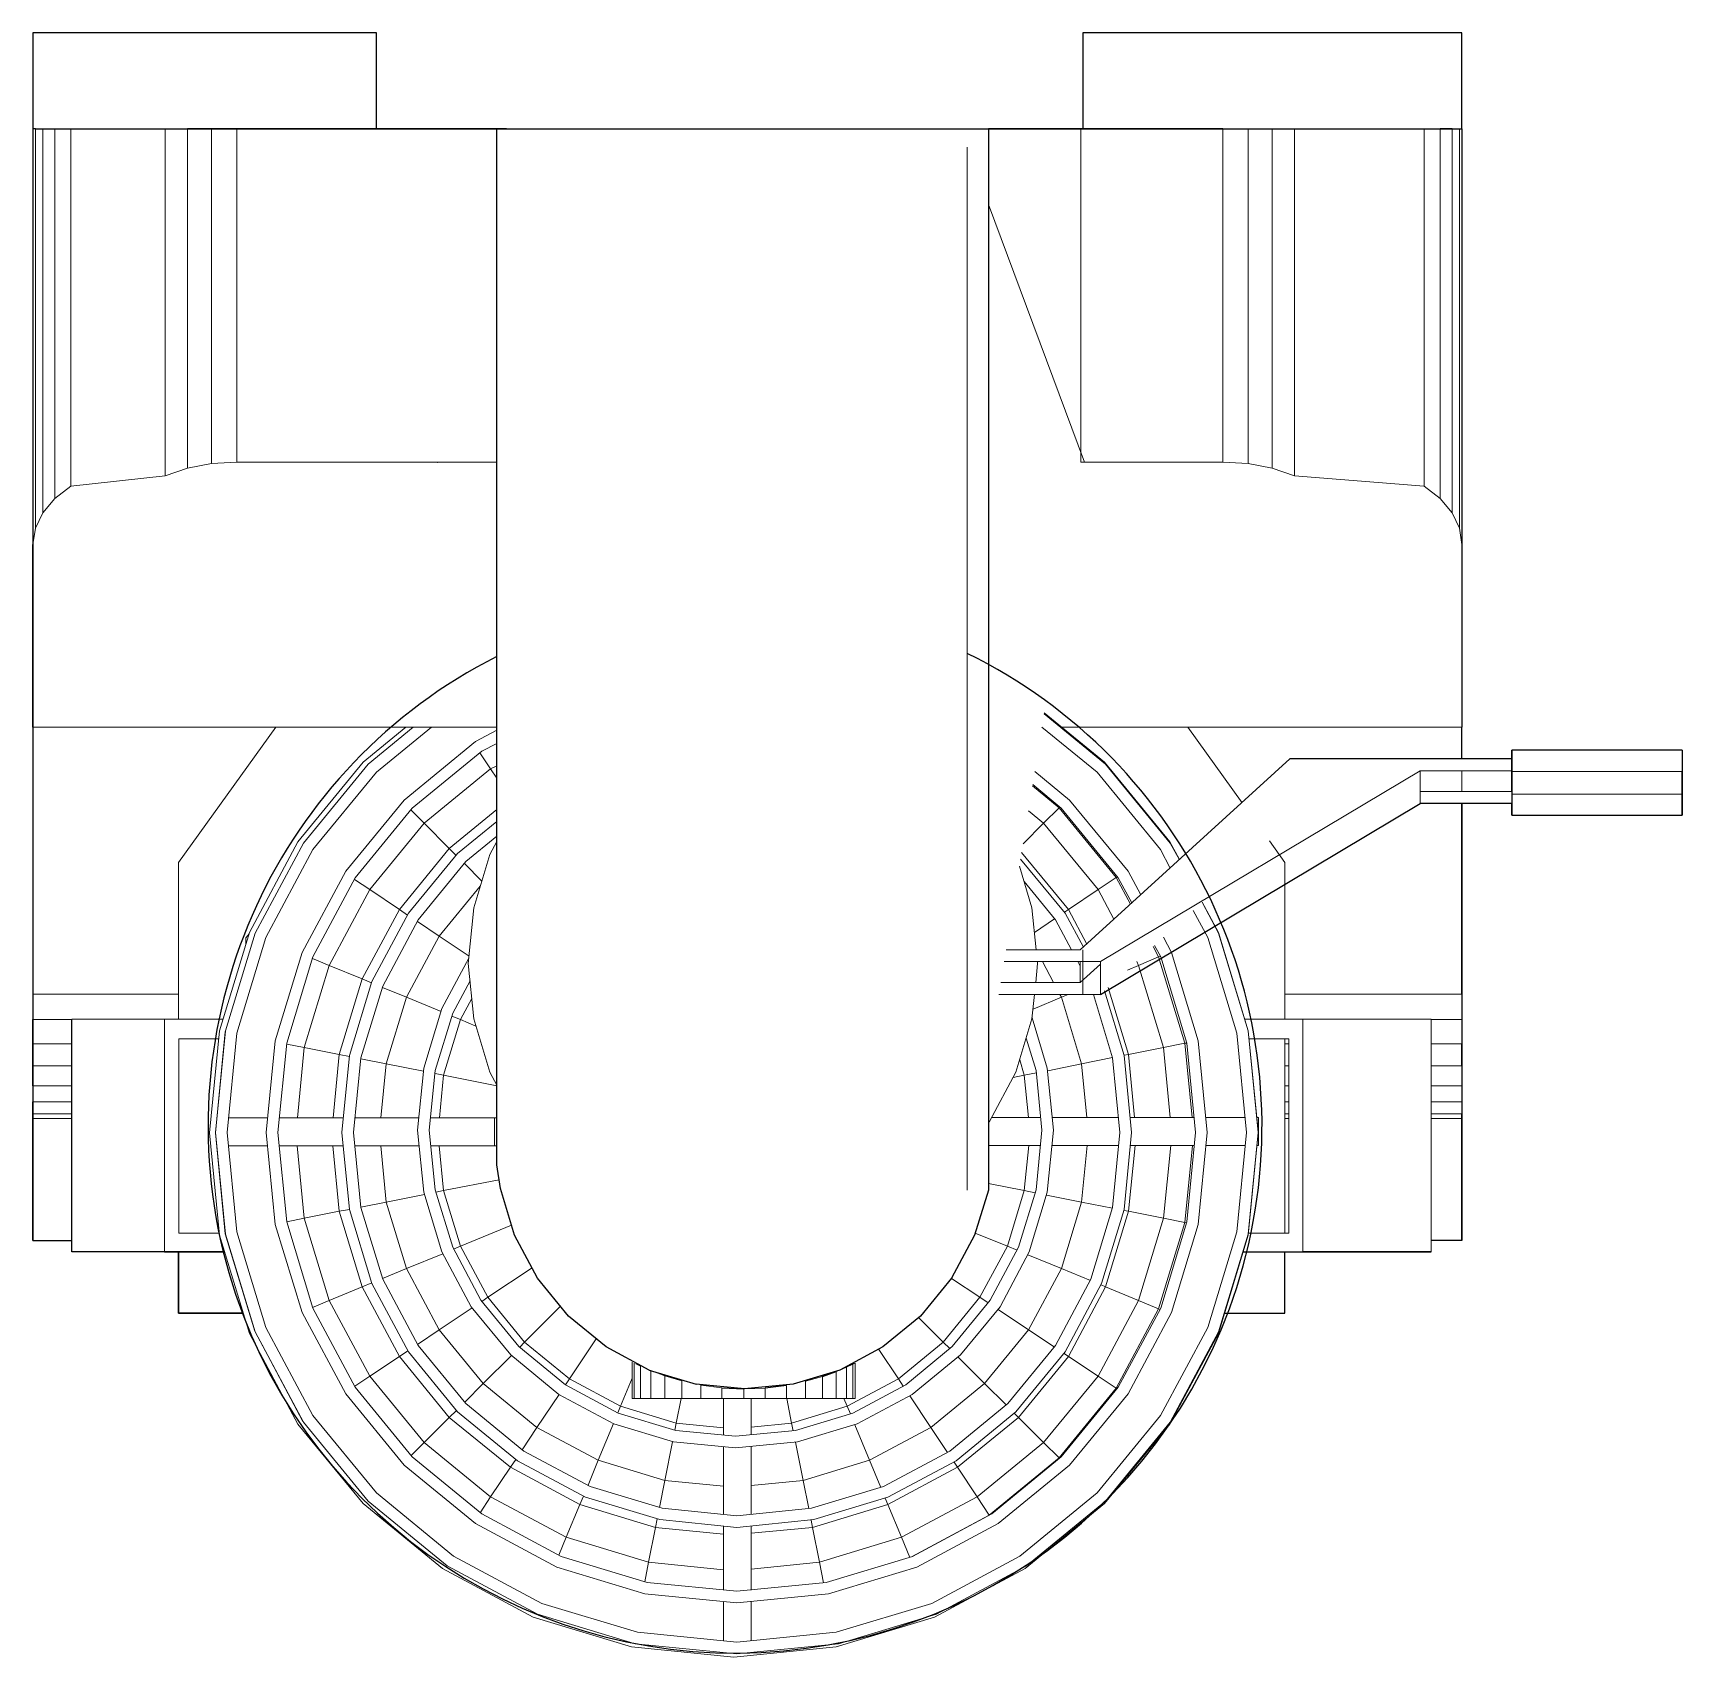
# Model space of a CAD drawing. Header units: millimetres. Extents: x 46649 to 61237, y -33954 to -18530.
# Drawn here: x 58559.9 to 58981.2, y -24426.2 to -24011.2 of the extents above; entities that cross this region are included whole.
import ezdxf

# ---------------------------------------------------------------- set-up
doc = ezdxf.new("R2010")
doc.units = ezdxf.units.MM
doc.layers.add('ed-1', color=6, linetype='Continuous', lineweight=5)
doc.layers.add('eo-3', color=2, linetype='Continuous', lineweight=25)

# ---------------------------------------------------------------- blocks, each defined once
blk = doc.blocks.new('HSM10-B1S')
at = {"layer": 'ed-1'}
for p, q in [((0, -24.46), (0, -130.69)), ((0.62, -126.57), (0.62, -24.46)), ((2.49, -24.46), (2.49, -122.63)), ((5.56, -24.46), (5.56, -118.99)), ((9.64, -24.46), (9.64, -115.82)), ((33.73, -113.19), (33.73, -24.46)), ((39.43, -24.46), (39.43, -111.22)), ((45.62, -110.02), (45.62, -24.46)), ((52.05, -24.46), (52.05, -109.64)), ((267.68, -109.64), (267.68, -24.46)), ((303.89, -109.64), (303.89, -24.46)), ((310.36, -24.46), (310.36, -110.02)), ((316.55, -24.46), (316.55, -111.22)), ((322.26, -24.46), (322.26, -113.19)), ((355.31, -24.46), (355.31, -115.82)), ((359.44, -24.46), (359.44, -118.99)), ((362.51, -122.63), (362.51, -24.46)), ((364.38, -24.46), (364.38, -126.57)), ((365, -24.46), (365, -130.69)), ((238.61, -29.21), (238.61, -295.68)), ((268.59, -109.64), (244.03, -43.84)), ((9.64, -115.82), (33.73, -113.19)), ((33.73, -113.19), (39.43, -111.22)), ((39.43, -111.22), (45.62, -110.02)), ((45.62, -110.02), (52.05, -109.64)), ((52.05, -109.64), (118.47, -109.64)), ((52.05, -109.64), (118.47, -109.78)), ((103.17, -109.73), (103.27, -109.64)), ((103.32, -109.64), (103.27, -109.73)), ((267.68, -109.64), (303.89, -109.64)), ((303.89, -109.64), (310.36, -110.02)), ((310.36, -110.02), (316.55, -111.22)), ((316.55, -111.22), (322.26, -113.19)), ((322.26, -113.19), (355.31, -115.82)), ((5.56, -118.99), (9.64, -115.82)), ((355.31, -115.82), (359.44, -118.99)), ((2.49, -122.63), (5.56, -118.99)), ((359.44, -118.99), (362.51, -122.63)), ((0.62, -126.57), (2.49, -122.63)), ((362.51, -122.63), (364.38, -126.57)), ((0, -130.69), (0.62, -126.57)), ((364.38, -126.57), (365, -130.69)), ((273.72, -186.37), (258.28, -173.71)), ((273.72, -186.37), (258.28, -173.71)), ((258.28, -173.95), (273.96, -186.81)), ((273.96, -186.81), (258.28, -173.95)), ((0, -177.41), (118.47, -177.41)), ((118.47, -177.41), (0, -177.41)), ((62.02, -177.41), (37.13, -211.94)), ((62.02, -177.41), (37.13, -211.94)), ((84.33, -186.37), (95.26, -177.41)), ((95.26, -177.41), (84.33, -186.37)), ((85.62, -186.81), (97.13, -177.41)), ((97.13, -177.41), (85.62, -186.81)), ((87.73, -188.92), (101.78, -177.41)), ((101.78, -177.41), (87.73, -188.92)), ((113.01, -181.05), (94.78, -196.01)), ((94.78, -196.01), (113.01, -181.05)), ((118.47, -178.12), (113.01, -181.05)), ((113.01, -181.05), (118.47, -178.12)), ((257.7, -177.36), (271.85, -188.92)), ((271.85, -188.92), (257.7, -177.36)), ((266.24, -177.41), (262.83, -177.41)), ((267.68, -177.41), (266.24, -177.41)), ((267.68, -177.41), (266.24, -177.41)), ((266.24, -177.41), (267.68, -177.41)), ((365, -177.41), (267.68, -177.41)), ((365, -177.41), (267.68, -177.41)), ((308.83, -196.69), (294.97, -177.41)), ((308.83, -196.69), (294.97, -177.41)), ((114.64, -183.54), (96.89, -198.08)), ((114.64, -183.54), (96.89, -198.08)), ((116.89, -188.05), (114.16, -183.98)), ((118.47, -181.53), (114.64, -183.54)), ((118.47, -181.53), (114.64, -183.54)), ((67.68, -206.66), (84.33, -186.37)), ((84.33, -186.37), (67.68, -206.66)), ((69.07, -207), (85.62, -186.81)), ((85.62, -186.81), (69.07, -207)), ((87.73, -188.92), (71.52, -208.68)), ((87.73, -188.92), (71.52, -208.68)), ((99.91, -201.96), (116.89, -188.05)), ((118.47, -187.24), (116.89, -188.05)), ((116.89, -188.05), (118.47, -190.45)), ((264.75, -196.01), (255.88, -188.72)), ((255.88, -188.72), (264.75, -196.01)), ((321.06, -185.51), (267.49, -234.29)), ((271.85, -188.92), (288.01, -208.68)), ((288.01, -208.68), (271.85, -188.92)), ((272.67, -237.31), (354.3, -188.53)), ((290.41, -206.66), (273.72, -186.37)), ((290.41, -206.66), (273.72, -186.37)), ((273.96, -186.81), (290.51, -207)), ((290.51, -207), (273.96, -186.81)), ((354.3, -188.53), (377.71, -188.53)), ((354.3, -196.93), (354.3, -188.53)), ((365, -193.86), (365, -188.53)), ((365, -193.86), (365, -188.53)), ((421.21, -188.68), (377.71, -188.68)), ((255.3, -192.42), (262.11, -197.98)), ((262.64, -198.08), (255.35, -192.08)), ((255.35, -192.08), (262.64, -198.08)), ((94.78, -196.01), (79.87, -214.19)), ((79.87, -214.19), (94.78, -196.01)), ((262.11, -197.98), (262.31, -197.84)), ((279.72, -214.19), (264.75, -196.01)), ((264.75, -196.01), (279.72, -214.19)), ((354.3, -193.86), (377.71, -193.86)), ((421.21, -194.48), (377.71, -194.48)), ((96.89, -198.08), (82.31, -215.87)), ((96.89, -198.08), (82.31, -215.87)), ((86, -218.89), (99.91, -201.96)), ((99.91, -201.96), (96.56, -198.56)), ((99.91, -201.96), (106.34, -208.39)), ((118.47, -198.46), (106.34, -208.39)), ((108.45, -209.68), (118.47, -201.48)), ((118.47, -201.48), (108.45, -209.68)), ((258.13, -201.96), (252.91, -207.24)), ((254.25, -198.8), (258.13, -201.96)), ((258.13, -201.96), (262.11, -197.98)), ((272.04, -218.89), (258.13, -201.96)), ((262.11, -197.98), (276.69, -215.82)), ((277.22, -215.87), (262.64, -198.08)), ((262.64, -198.08), (277.22, -215.87)), ((110.56, -211.74), (118.47, -205.27)), ((118.47, -205.27), (110.56, -211.74)), ((55.31, -229.83), (67.68, -206.66)), ((67.68, -206.66), (55.31, -229.83)), ((56.75, -230.02), (69.07, -207)), ((69.07, -207), (56.75, -230.02)), ((71.52, -208.68), (59.48, -231.17)), ((71.52, -208.68), (59.48, -231.17)), ((93.58, -223.97), (106.34, -208.39)), ((95.93, -224.93), (108.45, -209.68)), ((108.45, -209.68), (95.93, -224.93)), ((106.34, -208.39), (108.11, -210.16)), ((112.57, -223.54), (116.7, -209.92)), ((116.7, -209.92), (112.57, -223.54)), ((116.7, -209.92), (118.47, -206.61)), ((118.47, -206.61), (116.7, -209.92)), ((252.52, -209.39), (264.46, -223.97)), ((288.01, -208.68), (290.51, -213.38)), ((290.51, -213.38), (288.01, -208.68)), ((292.86, -211.22), (290.41, -206.66)), ((292.86, -211.22), (290.41, -206.66)), ((290.51, -207), (292.81, -211.27)), ((292.81, -211.27), (290.51, -207)), ((315.83, -206.47), (319.76, -211.94)), ((319.76, -211.94), (315.83, -206.47)), ((37.13, -211.94), (37.13, -252.03)), ((37.13, -211.94), (37.13, -252.03)), ((79.87, -214.19), (68.74, -235.01)), ((68.74, -235.01), (79.87, -214.19)), ((110.56, -211.74), (98.38, -226.61)), ((110.56, -211.74), (98.38, -226.61)), ((114.68, -216.73), (110.18, -212.22)), ((251.95, -212.94), (255.16, -223.54)), ((255.16, -223.54), (251.95, -212.94)), ((252.28, -211.12), (263.65, -224.93)), ((263.65, -224.93), (252.28, -211.12)), ((282.98, -220.23), (279.72, -214.19)), ((279.72, -214.19), (282.98, -220.23)), ((319.76, -252.03), (319.76, -211.94)), ((319.76, -211.94), (319.76, -252.03)), ((82.31, -215.87), (71.47, -236.11)), ((82.31, -215.87), (71.47, -236.11)), ((75.69, -238.27), (86, -218.89)), ((86, -218.89), (82.12, -216.35)), ((86, -218.89), (93.58, -223.97)), ((114.25, -218.03), (103.75, -230.79)), ((253.15, -216.83), (261.15, -226.61)), ((261.15, -226.61), (253.15, -216.83)), ((272.04, -218.89), (264.46, -223.97)), ((276.69, -215.82), (272.04, -218.89)), ((276.12, -226.47), (272.04, -218.89)), ((276.69, -215.82), (277.03, -215.63)), ((276.69, -215.82), (280.34, -222.63)), ((280.67, -222.3), (277.22, -215.87)), ((277.22, -215.87), (280.67, -222.3)), ((298.61, -222.15), (302.78, -230.02)), ((302.78, -230.02), (298.61, -222.15)), ((302.78, -229.83), (298.66, -222.1)), ((302.78, -229.83), (298.66, -222.1)), ((84.09, -241.72), (93.58, -223.97)), ((86.58, -242.39), (95.93, -224.93)), ((95.93, -224.93), (86.58, -242.39)), ((98.38, -226.61), (89.36, -243.54)), ((98.38, -226.61), (89.36, -243.54)), ((93.58, -223.97), (95.69, -225.41)), ((103.75, -230.79), (98.19, -227.04)), ((111.18, -237.74), (112.57, -223.54)), ((112.57, -223.54), (111.18, -237.74)), ((255.16, -223.54), (256.21, -234.29)), ((256.21, -234.29), (255.16, -223.54)), ((260.96, -226.37), (255.78, -229.83)), ((261.15, -226.61), (265.28, -234.29)), ((265.28, -234.29), (261.15, -226.61)), ((264.46, -223.97), (263.46, -224.69)), ((263.65, -224.93), (268.3, -233.61)), ((268.3, -233.61), (263.65, -224.93)), ((264.46, -223.97), (269.21, -232.8)), ((296.31, -224.21), (300.05, -231.17)), ((300.05, -231.17), (296.31, -224.21)), ((55.31, -229.83), (47.68, -254.96)), ((55.31, -229.83), (47.68, -254.96)), ((49.17, -255), (56.75, -230.02)), ((56.75, -230.02), (49.17, -255)), ((59.48, -231.17), (52.1, -255.58)), ((59.48, -231.17), (52.1, -255.58)), ((54.35, -231.26), (55.21, -230.16)), ((54.35, -231.26), (55.21, -230.16)), ((54.35, -232.99), (54.35, -231.26)), ((54.35, -232.99), (54.35, -231.26)), ((95.4, -246.42), (103.75, -230.79)), ((103.75, -230.79), (111.38, -235.87)), ((290.84, -235.01), (288.78, -231.07)), ((288.78, -231.07), (290.84, -235.01)), ((300.05, -231.17), (307.48, -255.58)), ((307.48, -255.58), (300.05, -231.17)), ((310.41, -254.96), (302.78, -229.83)), ((310.41, -254.96), (302.78, -229.83)), ((302.78, -230.02), (310.36, -255)), ((310.36, -255), (302.78, -230.02)), ((68.74, -235.01), (61.88, -257.55)), ((61.88, -257.55), (68.74, -235.01)), ((267.49, -234.29), (248.54, -234.29)), ((268.2, -234.29), (268.2, -237.31)), ((286.14, -233.47), (287.53, -236.11)), ((288.06, -236.11), (286.48, -233.14)), ((286.48, -233.14), (288.06, -236.11)), ((297.65, -257.55), (290.84, -235.01)), ((290.84, -235.01), (297.65, -257.55)), ((71.47, -236.11), (64.81, -258.12)), ((71.47, -236.11), (64.81, -258.12)), ((69.31, -259.23), (75.69, -238.27)), ((75.69, -238.27), (71.38, -236.49)), ((75.69, -238.27), (84.09, -241.72)), ((104.42, -249.3), (111.33, -236.44)), ((111.33, -236.44), (104.42, -249.3)), ((112.57, -251.94), (111.18, -237.74)), ((111.18, -237.74), (112.57, -251.94)), ((248.06, -237.31), (272.67, -237.31)), ((256.55, -237.74), (256.12, -242.63)), ((256.12, -242.63), (256.55, -237.74)), ((256.55, -237.31), (256.55, -237.74)), ((256.55, -237.74), (256.55, -237.31)), ((260.68, -242.63), (257.85, -237.31)), ((266.91, -237.31), (267.49, -238.46)), ((266.91, -237.31), (267.49, -238.46)), ((267.49, -237.31), (267.49, -242.63)), ((272.67, -237.93), (267.49, -242.63)), ((268.2, -237.31), (268.2, -242.63)), ((268.2, -237.31), (268.2, -245.7)), ((272.67, -245.7), (272.67, -237.31)), ((282.4, -238.27), (279.57, -239.47)), ((282.4, -238.27), (281.92, -237.31)), ((287.53, -236.11), (282.4, -238.27)), ((282.4, -238.27), (288.73, -259.23)), ((288.01, -235.96), (287.53, -236.11)), ((287.53, -236.11), (294.25, -258.17)), ((294.73, -258.12), (288.06, -236.11)), ((288.06, -236.11), (294.73, -258.12)), ((78.23, -261), (84.09, -241.72)), ((80.87, -261.29), (86.58, -242.39)), ((86.58, -242.39), (80.87, -261.29)), ((89.36, -243.54), (83.75, -261.86)), ((89.36, -243.54), (83.75, -261.86)), ((84.09, -241.72), (86.48, -242.73)), ((95.4, -246.42), (89.27, -243.88)), ((111.66, -242.2), (107.2, -250.45)), ((111.66, -242.2), (107.2, -250.45)), ((267.49, -242.63), (247.2, -242.63)), ((268.2, -245.7), (268.2, -242.63)), ((274.63, -243.93), (279.81, -261)), ((37.13, -245.65), (0, -245.65)), ((90.22, -263.4), (95.4, -246.42)), ((95.4, -246.42), (104.23, -250.07)), ((112.09, -246.76), (109.17, -252.13)), ((246.67, -245.7), (272.67, -245.7)), ((255.78, -245.7), (255.16, -251.94)), ((255.16, -251.94), (255.78, -245.7)), ((262.69, -246.42), (255.45, -249.44)), ((262.31, -245.7), (262.69, -246.42)), ((264.42, -245.7), (262.69, -246.42)), ((262.69, -246.42), (267.82, -263.4)), ((270.89, -245.7), (275.78, -261.86)), ((275.78, -261.86), (270.89, -245.7)), ((273.72, -244.79), (278.71, -261.29)), ((278.71, -261.29), (273.72, -244.79)), ((319.76, -245.65), (365, -245.65)), ((0, -252.08), (9.93, -252.08)), ((9.93, -252.03), (33.63, -252.03)), ((33.63, -252.03), (9.93, -252.03)), ((48.6, -252.03), (33.63, -252.03)), ((48.6, -252.03), (33.63, -252.03)), ((33.63, -252.03), (33.63, -311.5)), ((99.82, -264.55), (104.42, -249.3)), ((104.42, -249.3), (99.82, -264.55)), ((107.2, -250.45), (102.74, -265.12)), ((107.2, -250.45), (102.74, -265.12)), ((104.85, -266.32), (109.17, -252.13)), ((109.17, -252.13), (107.01, -251.22)), ((109.17, -252.13), (113.15, -253.81)), ((116.7, -265.56), (112.57, -251.94)), ((112.57, -251.94), (116.7, -265.56)), ((255.16, -251.94), (251.04, -265.56)), ((251.04, -265.56), (255.16, -251.94)), ((255.21, -251.65), (259.09, -264.55)), ((259.09, -264.55), (255.21, -251.65)), ((309.55, -252.03), (324.37, -252.03)), ((324.37, -252.03), (309.55, -252.03)), ((324.37, -252.03), (357.13, -252.03)), ((324.37, -252.03), (357.13, -252.03)), ((324.37, -311.5), (324.37, -252.03)), ((357.13, -252.03), (357.13, -311.5)), ((357.13, -252.08), (365, -252.08)), ((47.68, -254.96), (45.09, -281.05)), ((47.68, -254.96), (45.09, -281.05)), ((46.58, -281.05), (49.12, -255.24)), ((49.12, -255.24), (46.58, -281.05)), ((46.63, -281), (49.17, -255)), ((49.17, -255), (46.63, -281)), ((49.12, -255.24), (49.17, -255.15)), ((49.17, -255.15), (49.12, -255.24)), ((49.6, -281), (52.1, -255.58)), ((52.1, -255.58), (49.6, -281)), ((253.72, -256.83), (256.21, -265.12)), ((256.21, -265.12), (253.72, -256.83)), ((307.48, -255.58), (309.98, -281)), ((309.98, -281), (307.48, -255.58)), ((310.36, -255), (312.95, -281)), ((312.95, -281), (310.36, -255)), ((312.76, -278.89), (310.41, -254.96)), ((312.76, -278.89), (310.41, -254.96)), ((0, -258.27), (9.93, -258.27)), ((37.23, -257.02), (47.49, -257.02)), ((37.23, -257.02), (47.49, -257.02)), ((37.23, -306.71), (37.23, -257.02)), ((37.23, -306.71), (37.23, -257.02)), ((61.88, -257.55), (59.58, -281)), ((59.58, -281), (61.88, -257.55)), ((62.55, -281), (64.81, -258.12)), ((64.81, -258.12), (62.55, -281)), ((69.31, -259.23), (64.81, -258.36)), ((67.54, -277.26), (69.31, -259.23)), ((69.31, -259.23), (78.23, -261)), ((78.23, -261), (76.65, -277.26)), ((80.87, -261.53), (78.23, -261)), ((279.81, -261), (278.71, -261.24)), ((279.81, -261), (288.73, -259.23)), ((279.81, -261), (281.39, -277.11)), ((294.25, -258.17), (288.73, -259.23)), ((288.73, -259.23), (290.51, -277.11)), ((294.25, -258.17), (294.73, -258.12)), ((296.12, -277.11), (294.25, -258.17)), ((296.98, -281), (294.73, -258.12)), ((294.73, -258.12), (296.98, -281)), ((299.95, -281), (297.65, -257.55)), ((297.65, -257.55), (299.95, -281)), ((310.65, -257.02), (320.77, -257.02)), ((320.77, -257.02), (310.65, -257.02)), ((319.76, -306.71), (319.76, -257.02)), ((319.76, -306.71), (319.76, -257.02)), ((320.77, -258.27), (319.76, -258.27)), ((320.77, -257.02), (320.77, -306.71)), ((320.77, -306.71), (320.77, -257.02)), ((365, -258.27), (357.13, -258.27)), ((0, -263.97), (9.93, -263.97)), ((78.91, -281), (80.87, -261.29)), ((80.87, -261.29), (78.91, -281)), ((81.88, -281), (83.75, -261.86)), ((83.75, -261.86), (81.88, -281)), ((90.22, -263.4), (83.75, -262.1)), ((88.88, -277.26), (90.22, -263.4)), ((90.22, -263.4), (99.77, -265.32)), ((98.23, -280.38), (99.82, -264.55)), ((99.82, -264.55), (98.23, -280.38)), ((102.74, -265.12), (101.21, -280.38)), ((101.21, -280.38), (102.74, -265.12)), ((252.04, -262.39), (253.19, -266.32)), ((256.21, -265.12), (257.7, -280.38)), ((257.7, -280.38), (256.21, -265.12)), ((259.09, -264.55), (260.68, -280.38)), ((260.68, -280.38), (259.09, -264.55)), ((267.82, -263.4), (259.19, -265.17)), ((275.78, -261.82), (267.82, -263.4)), ((269.16, -277.11), (267.82, -263.4)), ((275.78, -261.86), (277.65, -281)), ((277.65, -281), (275.78, -261.86)), ((278.71, -261.29), (280.63, -281)), ((280.63, -281), (278.71, -261.29)), ((320.77, -263.97), (319.76, -263.97)), ((357.13, -263.97), (365, -263.97)), ((9.93, -269.01), (0, -269.01)), ((104.85, -266.32), (102.69, -265.89)), ((103.8, -277.26), (104.85, -266.32)), ((104.85, -266.32), (118.47, -269.06)), ((118.47, -268.91), (116.7, -265.56)), ((116.7, -265.56), (118.47, -268.91)), ((251.04, -265.56), (244.32, -278.12)), ((244.32, -278.12), (251.04, -265.56)), ((253.19, -266.32), (250.36, -266.9)), ((256.31, -265.75), (253.19, -266.32)), ((253.19, -266.32), (254.25, -277.11)), ((320.77, -269.01), (319.76, -269.01)), ((357.13, -269.01), (365, -269.01)), ((0, -273.13), (9.93, -273.13)), ((320.77, -273.13), (319.76, -273.13)), ((357.13, -273.13), (365, -273.13)), ((0, -276.16), (9.93, -276.16)), ((0, -277.4), (9.93, -277.4)), ((47.01, -277.26), (46.96, -277.26)), ((47.01, -277.26), (46.96, -277.26)), ((59.96, -277.26), (49.99, -277.26)), ((59.96, -277.26), (49.99, -277.26)), ((79.29, -277.26), (62.94, -277.26)), ((79.29, -277.26), (62.94, -277.26)), ((98.57, -277.26), (82.26, -277.26)), ((98.57, -277.26), (82.26, -277.26)), ((117.9, -277.26), (101.54, -277.26)), ((101.54, -277.26), (117.9, -277.26)), ((118.47, -277.26), (117.9, -277.26)), ((117.9, -277.26), (118.47, -277.26)), ((117.9, -277.26), (117.9, -284.4)), ((117.9, -277.26), (117.9, -284.4)), ((257.41, -277.11), (244.9, -277.11)), ((257.41, -277.11), (244.9, -277.11)), ((277.32, -277.11), (260.39, -277.11)), ((277.32, -277.11), (260.39, -277.11)), ((296.65, -277.11), (280.29, -277.11)), ((296.65, -277.11), (280.29, -277.11)), ((309.64, -277.11), (299.62, -277.11)), ((309.64, -277.11), (299.62, -277.11)), ((312.62, -277.11), (313.05, -277.11)), ((313.05, -277.11), (312.62, -277.11)), ((313.05, -277.11), (313.05, -284.26)), ((313.05, -277.11), (313.05, -284.26)), ((320.77, -276.16), (319.76, -276.16)), ((320.77, -277.4), (319.76, -277.4)), ((365, -276.16), (357.13, -276.16)), ((357.13, -277.4), (365, -277.4)), ((45.09, -281.05), (47.68, -307.19)), ((45.09, -281.05), (47.68, -307.19)), ((49.12, -306.9), (46.58, -281.05)), ((46.58, -281.05), (49.12, -306.9)), ((46.63, -281), (49.17, -306.95)), ((46.63, -281), (49.17, -306.95)), ((52.1, -306.37), (49.6, -281)), ((49.6, -281), (52.1, -306.37)), ((59.58, -281), (61.88, -304.45)), ((59.58, -281), (61.88, -304.45)), ((64.81, -303.83), (62.55, -281)), ((62.55, -281), (64.81, -303.83)), ((78.91, -281), (80.87, -300.66)), ((78.91, -281), (80.87, -300.66)), ((83.75, -300.09), (81.88, -281)), ((81.88, -281), (83.75, -300.09)), ((98.23, -280.38), (99.82, -296.2)), ((98.23, -280.38), (99.82, -296.2)), ((102.74, -295.63), (101.21, -280.38)), ((101.21, -280.38), (102.74, -295.63)), ((244.32, -278.12), (244.03, -278.51)), ((244.03, -278.51), (244.32, -278.12)), ((257.7, -280.38), (256.21, -295.63)), ((256.21, -295.63), (257.7, -280.38)), ((260.68, -280.38), (259.09, -296.2)), ((259.09, -296.2), (260.68, -280.38)), ((277.65, -281), (275.78, -300.09)), ((275.78, -300.09), (277.65, -281)), ((280.63, -281), (278.71, -300.66)), ((278.71, -300.66), (280.63, -281)), ((294.73, -303.83), (296.98, -281)), ((296.98, -281), (294.73, -303.83)), ((297.65, -304.45), (299.95, -281)), ((299.95, -281), (297.65, -304.45)), ((309.98, -281), (307.48, -306.37)), ((307.48, -306.37), (309.98, -281)), ((312.95, -281), (310.36, -306.95)), ((310.36, -306.95), (312.95, -281)), ((310.41, -307.19), (312.95, -281.05)), ((310.41, -307.19), (312.95, -281.05)), ((312.95, -281.12), (312.95, -280.98)), ((312.95, -281.12), (312.95, -280.98)), ((46.92, -284.4), (46.96, -284.4)), ((46.92, -284.4), (46.96, -284.4)), ((49.94, -284.4), (59.91, -284.4)), ((49.94, -284.4), (59.91, -284.4)), ((62.94, -284.4), (79.29, -284.4)), ((62.94, -284.4), (79.29, -284.4)), ((67.49, -284.4), (69.31, -302.87)), ((78.23, -301.09), (76.6, -284.4)), ((82.22, -284.4), (98.67, -284.4)), ((82.22, -284.4), (98.67, -284.4)), ((88.83, -284.4), (90.22, -298.74)), ((101.64, -284.4), (117.9, -284.4)), ((101.64, -284.4), (117.9, -284.4)), ((103.75, -284.4), (104.85, -295.82)), ((117.9, -284.4), (118.47, -284.4)), ((117.9, -284.4), (118.47, -284.4)), ((244.03, -284.26), (257.37, -284.26)), ((244.03, -284.26), (257.37, -284.26)), ((254.34, -284.26), (253.19, -295.82)), ((260.29, -284.26), (277.37, -284.26)), ((260.29, -284.26), (277.37, -284.26)), ((269.26, -284.26), (267.82, -298.74)), ((281.49, -284.26), (279.81, -301.09)), ((280.34, -284.26), (296.69, -284.26)), ((280.34, -284.26), (296.69, -284.26)), ((290.6, -284.26), (288.73, -302.87)), ((296.21, -284.26), (294.25, -303.97)), ((299.67, -284.26), (309.69, -284.26)), ((299.67, -284.26), (309.69, -284.26)), ((313.05, -284.26), (312.66, -284.26)), ((312.66, -284.26), (313.05, -284.26)), ((104.85, -295.82), (119.05, -293.04)), ((253.19, -295.82), (244.03, -294.04)), ((90.22, -298.74), (83.75, -300.04)), ((90.22, -298.74), (100.01, -296.83)), ((95.4, -315.72), (90.22, -298.74)), ((99.82, -296.2), (104.42, -311.45)), ((99.82, -296.2), (104.42, -311.45)), ((107.2, -310.3), (102.74, -295.63)), ((102.74, -295.63), (107.2, -310.3)), ((104.85, -295.82), (102.93, -296.25)), ((109.17, -310.02), (104.85, -295.82)), ((253.19, -295.82), (248.88, -310.02)), ((256.21, -295.63), (251.75, -310.3)), ((251.75, -310.3), (256.21, -295.63)), ((253.19, -295.82), (256.02, -296.39)), ((259.09, -296.2), (254.49, -311.45)), ((254.49, -311.45), (259.09, -296.2)), ((267.82, -298.74), (258.9, -296.97)), ((267.82, -298.74), (262.69, -315.72)), ((267.82, -298.74), (275.73, -300.33)), ((69.31, -302.87), (64.81, -303.78)), ((69.31, -302.87), (78.23, -301.09)), ((75.69, -323.88), (69.31, -302.87)), ((80.87, -300.62), (78.23, -301.09)), ((78.23, -301.09), (84.09, -320.37)), ((80.87, -300.66), (86.58, -319.56)), ((80.87, -300.66), (86.58, -319.56)), ((89.36, -318.46), (83.75, -300.09)), ((83.75, -300.09), (89.36, -318.46)), ((275.78, -300.09), (270.22, -318.46)), ((270.22, -318.46), (275.78, -300.09)), ((278.71, -300.66), (272.95, -319.56)), ((272.95, -319.56), (278.71, -300.66)), ((279.81, -301.09), (273.96, -320.37)), ((279.81, -301.09), (278.66, -300.9)), ((279.81, -301.09), (288.73, -302.87)), ((288.73, -302.87), (282.4, -323.88)), ((288.73, -302.87), (294.25, -303.97)), ((47.68, -306.71), (37.23, -306.71)), ((37.23, -306.71), (47.68, -306.71)), ((47.68, -307.19), (55.31, -332.32)), ((47.68, -307.19), (55.31, -332.32)), ((56.65, -331.74), (49.12, -306.9)), ((49.12, -306.9), (56.65, -331.74)), ((49.17, -306.95), (56.75, -331.93)), ((49.17, -306.95), (56.75, -331.93)), ((59.48, -330.78), (52.1, -306.37)), ((52.1, -306.37), (59.48, -330.78)), ((61.88, -304.45), (68.74, -326.99)), ((61.88, -304.45), (68.74, -326.99)), ((71.47, -325.84), (64.81, -303.83)), ((64.81, -303.83), (71.47, -325.84)), ((109.17, -310.02), (122.26, -304.64)), ((248.88, -310.02), (240.68, -306.66)), ((294.25, -303.97), (287.53, -326.03)), ((288.06, -325.84), (294.73, -303.83)), ((294.73, -303.83), (288.06, -325.84)), ((290.84, -326.99), (297.65, -304.45)), ((297.65, -304.45), (290.84, -326.99)), ((294.25, -303.97), (294.68, -304.07)), ((307.48, -306.37), (300.05, -330.78)), ((300.05, -330.78), (307.48, -306.37)), ((310.36, -306.95), (302.78, -331.93)), ((302.78, -331.93), (310.36, -306.95)), ((302.78, -332.32), (310.41, -307.19)), ((302.78, -332.32), (310.41, -307.19)), ((310.46, -306.71), (320.77, -306.71)), ((320.77, -306.71), (310.46, -306.71)), ((104.42, -311.45), (111.95, -325.51)), ((104.42, -311.45), (111.95, -325.51)), ((114.4, -323.83), (107.2, -310.3)), ((107.2, -310.3), (114.4, -323.83)), ((109.17, -310.02), (107.44, -310.78)), ((116.17, -323.06), (109.17, -310.02)), ((248.88, -310.02), (241.87, -323.06)), ((251.75, -310.3), (244.51, -323.83)), ((244.51, -323.83), (251.75, -310.3)), ((254.49, -311.45), (247.01, -325.51)), ((247.01, -325.51), (254.49, -311.45)), ((248.88, -310.02), (251.37, -311.07)), ((89.31, -318.26), (95.4, -315.72)), ((104.66, -311.93), (95.4, -315.72)), ((95.4, -315.72), (103.75, -331.36)), ((116.17, -323.06), (127.49, -315.53)), ((262.69, -315.72), (254.1, -312.22)), ((262.69, -315.72), (254.3, -331.36)), ((262.69, -315.72), (270.08, -318.79)), ((84.09, -320.37), (86.53, -319.42)), ((86.58, -319.56), (95.93, -337.02)), ((86.58, -319.56), (95.93, -337.02)), ((98.38, -335.39), (89.36, -318.46)), ((89.36, -318.46), (98.38, -335.39)), ((241.87, -323.06), (234.63, -318.26)), ((270.22, -318.46), (261.15, -335.39)), ((261.15, -335.39), (270.22, -318.46)), ((272.95, -319.56), (263.65, -337.02)), ((263.65, -337.02), (272.95, -319.56)), ((273.96, -320.37), (272.81, -319.9)), ((75.69, -323.88), (71.42, -325.7)), ((75.69, -323.88), (84.09, -320.37)), ((86, -343.2), (75.69, -323.88)), ((93.58, -338.17), (84.09, -320.37)), ((124.13, -335.67), (114.4, -323.83)), ((114.4, -323.83), (124.13, -335.67)), ((116.17, -323.06), (114.64, -324.12)), ((125.57, -334.52), (116.17, -323.06)), ((241.87, -323.06), (232.47, -334.52)), ((244.51, -323.83), (234.78, -335.67)), ((234.78, -335.67), (244.51, -323.83)), ((241.87, -323.06), (243.98, -324.5)), ((273.96, -320.37), (264.46, -338.17)), ((282.4, -323.88), (272.04, -343.2)), ((273.96, -320.37), (282.4, -323.88)), ((282.4, -323.88), (287.53, -326.03)), ((68.74, -326.99), (79.87, -347.76)), ((68.74, -326.99), (79.87, -347.76)), ((82.31, -346.08), (71.47, -325.84)), ((71.47, -325.84), (82.31, -346.08)), ((112.19, -325.79), (103.75, -331.36)), ((111.95, -325.51), (122.02, -337.78)), ((111.95, -325.51), (122.02, -337.78)), ((134.78, -325.36), (125.57, -334.52)), ((232.47, -334.52), (226.24, -328.29)), ((247.01, -325.51), (236.89, -337.78)), ((236.89, -337.78), (247.01, -325.51)), ((254.3, -331.36), (246.53, -326.18)), ((287.53, -326.03), (276.69, -346.32)), ((277.22, -346.08), (288.06, -325.84)), ((288.06, -325.84), (277.22, -346.08)), ((279.72, -347.76), (290.84, -326.99)), ((290.84, -326.99), (279.72, -347.76)), ((287.53, -326.03), (287.92, -326.18)), ((55.31, -332.32), (67.68, -355.48)), ((55.31, -332.32), (67.68, -355.48)), ((56.75, -331.93), (56.65, -331.74)), ((56.65, -331.74), (56.75, -331.93)), ((56.75, -331.93), (69.07, -354.95)), ((56.75, -331.93), (69.07, -354.95)), ((71.52, -353.32), (59.48, -330.78)), ((59.48, -330.78), (71.52, -353.32)), ((98.23, -335.1), (103.75, -331.36)), ((103.75, -331.36), (115.02, -345.07)), ((254.3, -331.36), (243.03, -345.07)), ((254.3, -331.36), (260.87, -335.77)), ((300.05, -330.78), (288.01, -353.32)), ((288.01, -353.32), (300.05, -330.78)), ((290.41, -355.48), (302.78, -332.32)), ((290.41, -355.48), (302.78, -332.32)), ((302.78, -331.93), (290.51, -354.95)), ((290.51, -354.95), (302.78, -331.93)), ((68.88, -354.67), (58.52, -335.24)), ((58.52, -335.24), (68.88, -354.67)), ((95.79, -336.73), (93.58, -338.17)), ((110.56, -350.21), (98.38, -335.39)), ((98.38, -335.39), (110.56, -350.21)), ((135.98, -345.41), (124.13, -335.67)), ((124.13, -335.67), (135.98, -345.41)), ((124.32, -335.82), (125.57, -334.52)), ((125.57, -334.52), (137.03, -343.92)), ((143.89, -333.71), (137.03, -343.92)), ((217.08, -335.77), (206.1, -341.67)), ((221.06, -343.92), (216.02, -336.44)), ((232.47, -334.52), (221.06, -343.92)), ((234.78, -335.67), (222.93, -345.41)), ((222.93, -345.41), (234.78, -335.67)), ((232.47, -334.52), (234.15, -336.2)), ((261.15, -335.39), (248.97, -350.21)), ((248.97, -350.21), (261.15, -335.39)), ((86, -343.2), (93.58, -338.17)), ((93.58, -338.17), (106.34, -353.75)), ((95.93, -337.02), (108.45, -352.32)), ((95.93, -337.02), (108.45, -352.32)), ((115.02, -345.07), (122.21, -337.93)), ((122.02, -337.78), (134.35, -347.9)), ((122.02, -337.78), (134.35, -347.9)), ((153.05, -339.65), (153.05, -348.91)), ((153.58, -339.94), (153.58, -348.91)), ((155.21, -340.66), (154.01, -340.09)), ((155.21, -348.91), (155.21, -340.66)), ((207.82, -340.9), (206.1, -341.67)), ((209.45, -340.13), (207.82, -340.9)), ((207.82, -348.91), (207.82, -340.9)), ((209.45, -340.13), (209.98, -339.89)), ((209.45, -348.91), (209.45, -340.13)), ((209.98, -339.89), (209.98, -348.91)), ((236.89, -337.78), (224.56, -347.9)), ((224.56, -347.9), (236.89, -337.78)), ((243.03, -345.07), (236.26, -338.31)), ((263.65, -337.02), (251.08, -352.32)), ((251.08, -352.32), (263.65, -337.02)), ((264.46, -338.17), (251.71, -353.75)), ((264.46, -338.17), (263.36, -337.45)), ((264.46, -338.17), (272.04, -343.2)), ((86, -343.2), (82.17, -345.79)), ((99.91, -360.18), (86, -343.2)), ((115.02, -345.07), (110.27, -349.87)), ((128.74, -356.34), (115.02, -345.07)), ((136.03, -345.46), (137.03, -343.92)), ((137.03, -343.92), (150.08, -350.93)), ((153.05, -343.78), (150.08, -350.93)), ((157.85, -341.81), (157.42, -341.67)), ((157.85, -341.81), (157.85, -348.91)), ((161.4, -343.16), (157.85, -341.81)), ((161.4, -348.91), (161.4, -343.16)), ((161.4, -343.16), (165.71, -344.4)), ((165.71, -348.91), (165.71, -344.4)), ((197.32, -344.55), (201.64, -343.3)), ((197.32, -348.91), (197.32, -344.55)), ((201.64, -343.3), (201.64, -348.91)), ((206.1, -341.67), (205.19, -342)), ((205.19, -342), (206.1, -341.67)), ((205.19, -348.91), (205.19, -342)), ((221.06, -343.92), (207.97, -350.93)), ((221.06, -343.92), (222.31, -345.79)), ((243.03, -345.07), (229.31, -356.34)), ((243.03, -345.07), (248.54, -350.59)), ((272.04, -343.2), (258.13, -360.18)), ((272.04, -343.2), (276.69, -346.32)), ((79.87, -347.76), (94.78, -365.98)), ((79.87, -347.76), (94.78, -365.98)), ((96.89, -363.87), (82.31, -346.08)), ((82.31, -346.08), (96.89, -363.87)), ((134.4, -347.95), (128.74, -356.34)), ((134.35, -347.9), (148.4, -355.39)), ((134.35, -347.9), (148.4, -355.39)), ((149.5, -352.65), (135.98, -345.41)), ((135.98, -345.41), (149.5, -352.65)), ((153.58, -348.91), (153.05, -348.91)), ((153.05, -348.91), (153.58, -348.91)), ((155.21, -348.91), (153.58, -348.91)), ((155.21, -348.91), (153.58, -348.91)), ((157.85, -348.91), (155.21, -348.91)), ((157.85, -348.91), (155.21, -348.91)), ((157.85, -348.91), (161.4, -348.91)), ((161.4, -348.91), (157.85, -348.91)), ((161.4, -348.91), (165.71, -348.91)), ((165.71, -348.91), (161.4, -348.91)), ((165.57, -348.91), (164.28, -355.24)), ((170.61, -348.91), (165.71, -348.91)), ((170.61, -348.91), (165.71, -348.91)), ((170.61, -345.51), (170.61, -348.91)), ((175.98, -346.23), (170.61, -345.51)), ((170.61, -348.91), (175.98, -348.91)), ((175.98, -348.91), (170.61, -348.91)), ((175.98, -348.91), (175.98, -346.23)), ((175.98, -348.91), (181.54, -348.91)), ((181.54, -348.91), (175.98, -348.91)), ((176.36, -348.91), (176.36, -358.31)), ((176.36, -348.91), (176.36, -358.31)), ((181.54, -348.91), (181.54, -346.46)), ((181.54, -346.46), (181.73, -346.46)), ((181.54, -346.46), (181.73, -346.46)), ((187.06, -348.91), (181.54, -348.91)), ((187.06, -348.91), (181.54, -348.91)), ((187.06, -346.27), (181.73, -346.46)), ((183.46, -358.22), (183.46, -348.91)), ((183.46, -358.22), (183.46, -348.91)), ((187.06, -346.27), (187.06, -348.91)), ((187.06, -348.91), (192.43, -348.91)), ((192.43, -348.91), (187.06, -348.91)), ((192.43, -348.91), (192.43, -345.6)), ((197.32, -348.91), (192.43, -348.91)), ((197.32, -348.91), (192.43, -348.91)), ((193.77, -355.24), (192.52, -348.91)), ((201.64, -348.91), (197.32, -348.91)), ((201.64, -348.91), (197.32, -348.91)), ((201.64, -348.91), (205.19, -348.91)), ((205.19, -348.91), (201.64, -348.91)), ((207.82, -348.91), (205.19, -348.91)), ((207.82, -348.91), (205.19, -348.91)), ((207.97, -350.93), (207.15, -348.91)), ((209.45, -348.91), (207.82, -348.91)), ((209.45, -348.91), (207.82, -348.91)), ((222.93, -345.41), (209.41, -352.65)), ((209.41, -352.65), (222.93, -345.41)), ((209.98, -348.91), (209.45, -348.91)), ((209.45, -348.91), (209.98, -348.91)), ((224.56, -347.9), (210.56, -355.39)), ((210.56, -355.39), (224.56, -347.9)), ((229.31, -356.34), (223.94, -348.29)), ((276.69, -346.32), (262.11, -364.11)), ((262.64, -363.87), (277.22, -346.08)), ((277.22, -346.08), (262.64, -363.87)), ((264.75, -365.98), (279.72, -347.76)), ((279.72, -347.76), (264.75, -365.98)), ((276.69, -346.32), (276.93, -346.46)), ((87.73, -373.03), (71.52, -353.32)), ((71.52, -353.32), (87.73, -373.03)), ((106.34, -353.75), (99.91, -360.18)), ((106.34, -353.75), (108.16, -351.98)), ((121.93, -366.51), (106.34, -353.75)), ((108.45, -352.32), (123.75, -364.83)), ((108.45, -352.32), (123.75, -364.83)), ((125.38, -362.39), (110.56, -350.21)), ((110.56, -350.21), (125.38, -362.39)), ((149.41, -352.6), (150.08, -350.93)), ((164.18, -357.11), (149.5, -352.65)), ((149.5, -352.65), (164.18, -357.11)), ((150.08, -350.93), (164.28, -355.24)), ((207.97, -350.93), (193.77, -355.24)), ((209.41, -352.65), (194.73, -357.11)), ((194.73, -357.11), (209.41, -352.65)), ((207.97, -350.93), (208.78, -352.89)), ((248.97, -350.21), (234.15, -362.39)), ((234.15, -362.39), (248.97, -350.21)), ((251.08, -352.32), (235.83, -364.83)), ((235.83, -364.83), (251.08, -352.32)), ((251.71, -353.75), (236.12, -366.51)), ((251.71, -353.75), (250.65, -352.7)), ((251.71, -353.75), (258.13, -360.18)), ((288.01, -353.32), (271.85, -373.03)), ((271.85, -373.03), (288.01, -353.32)), ((84.33, -375.77), (67.68, -355.48)), ((67.68, -355.48), (84.33, -375.77)), ((69.03, -354.81), (68.88, -354.67)), ((68.88, -354.67), (69.03, -354.81)), ((69.07, -354.95), (85.62, -375.15)), ((69.07, -354.95), (85.62, -375.15)), ((124.95, -362.05), (128.74, -356.34)), ((128.74, -356.34), (144.37, -364.69)), ((148.3, -355.34), (144.37, -364.69)), ((148.4, -355.39), (163.6, -360.04)), ((148.4, -355.39), (163.6, -360.04)), ((163.94, -357.06), (164.28, -355.24)), ((179.48, -358.6), (164.18, -357.11)), ((164.18, -357.11), (179.48, -358.6)), ((164.28, -355.24), (176.36, -356.44)), ((194.73, -357.11), (179.48, -358.6)), ((179.48, -358.6), (194.73, -357.11)), ((193.77, -355.24), (183.46, -356.3)), ((193.77, -355.24), (194.2, -357.21)), ((195.31, -360.04), (210.56, -355.39)), ((195.31, -360.04), (210.56, -355.39)), ((213.67, -364.69), (209.93, -355.63)), ((229.31, -356.34), (213.67, -364.69)), ((229.31, -356.34), (233.58, -362.72)), ((273.72, -375.77), (290.41, -355.48)), ((273.72, -375.77), (290.41, -355.48)), ((290.51, -354.95), (273.96, -375.15)), ((273.96, -375.15), (290.51, -354.95)), ((96.6, -363.54), (99.91, -360.18)), ((99.91, -360.18), (116.89, -374.09)), ((163.36, -359.99), (161.35, -369.87)), ((163.6, -360.04), (179.48, -361.57)), ((163.6, -360.04), (179.48, -361.57)), ((176.36, -361.28), (176.36, -378.55)), ((176.36, -361.28), (176.36, -378.55)), ((179.48, -361.57), (195.31, -360.04)), ((179.48, -361.57), (195.31, -360.04)), ((183.46, -378.55), (183.46, -361.19)), ((183.46, -378.55), (183.46, -361.19)), ((196.7, -369.87), (194.78, -360.13)), ((258.13, -360.18), (241.16, -374.09)), ((258.13, -360.18), (262.11, -364.11)), ((94.78, -365.98), (113.01, -380.9)), ((94.78, -365.98), (113.01, -380.9)), ((114.64, -378.45), (96.89, -363.87)), ((96.89, -363.87), (114.64, -378.45)), ((121.93, -366.51), (123.32, -364.5)), ((123.75, -364.83), (141.16, -374.19)), ((123.75, -364.83), (141.16, -374.19)), ((142.31, -371.4), (125.38, -362.39)), ((125.38, -362.39), (142.31, -371.4)), ((141.78, -371.12), (144.37, -364.69)), ((144.37, -364.69), (161.35, -369.87)), ((213.67, -364.69), (196.7, -369.87)), ((213.67, -364.69), (216.55, -371.64)), ((234.15, -362.39), (217.22, -371.4)), ((217.22, -371.4), (234.15, -362.39)), ((235.83, -364.83), (218.37, -374.19)), ((218.37, -374.19), (235.83, -364.83)), ((236.12, -366.51), (235.26, -365.17)), ((262.11, -364.11), (244.27, -378.74)), ((244.9, -378.45), (262.64, -363.87)), ((262.64, -363.87), (244.9, -378.45)), ((246.57, -380.9), (264.75, -365.98)), ((264.75, -365.98), (246.57, -380.9)), ((262.11, -364.11), (262.26, -364.26)), ((121.93, -366.51), (116.89, -374.09)), ((139.72, -376.01), (121.93, -366.51)), ((160.01, -376.78), (161.35, -369.87)), ((161.35, -369.87), (176.36, -371.36)), ((196.7, -369.87), (183.46, -371.16)), ((196.7, -369.87), (198.14, -377.06)), ((236.12, -366.51), (218.37, -376.01)), ((236.12, -366.51), (241.16, -374.09)), ((107.44, -389.25), (87.73, -373.03)), ((87.73, -373.03), (107.44, -389.25)), ((114.2, -378.12), (116.89, -374.09)), ((116.89, -374.09), (136.22, -384.4)), ((140.63, -373.9), (139.72, -376.01)), ((141.16, -374.19), (160.1, -379.89)), ((141.16, -374.19), (160.1, -379.89)), ((160.68, -376.97), (142.31, -371.4)), ((142.31, -371.4), (160.68, -376.97)), ((217.22, -371.4), (198.85, -376.97)), ((198.85, -376.97), (217.22, -371.4)), ((199.48, -379.89), (218.37, -374.19)), ((199.48, -379.89), (218.37, -374.19)), ((218.37, -376.01), (217.7, -374.43)), ((241.16, -374.09), (221.83, -384.4)), ((241.16, -374.09), (244.27, -378.74)), ((271.85, -373.03), (252.09, -389.25)), ((252.09, -389.25), (271.85, -373.03)), ((104.61, -392.41), (84.33, -375.77)), ((84.33, -375.77), (104.61, -392.41)), ((85.62, -375.15), (105.81, -391.69)), ((85.62, -375.15), (105.81, -391.69)), ((134.92, -389.29), (114.64, -378.45)), ((114.64, -378.45), (134.92, -389.29)), ((136.22, -384.4), (139.72, -376.01)), ((139.72, -376.01), (159, -381.86)), ((179.77, -378.89), (160.68, -376.97)), ((160.68, -376.97), (179.77, -378.89)), ((198.85, -376.97), (179.77, -378.89)), ((179.77, -378.89), (198.85, -376.97)), ((218.37, -376.01), (199.09, -381.86)), ((218.37, -376.01), (221.83, -384.4)), ((244.27, -378.74), (224.37, -389.39)), ((224.66, -389.29), (244.9, -378.45)), ((244.9, -378.45), (224.66, -389.29)), ((244.27, -378.74), (244.32, -378.79)), ((253.43, -392.41), (273.72, -375.77)), ((253.43, -392.41), (273.72, -375.77)), ((273.96, -375.15), (253.77, -391.69)), ((253.77, -391.69), (273.96, -375.15)), ((113.01, -380.9), (133.77, -392.03)), ((113.01, -380.9), (133.77, -392.03)), ((157.23, -390.78), (159, -381.86)), ((159.43, -379.7), (159, -381.86)), ((159, -381.86), (176.36, -383.59)), ((160.1, -379.89), (179.77, -381.86)), ((160.1, -379.89), (179.77, -381.86)), ((176.36, -381.52), (176.36, -397.93)), ((176.36, -381.52), (176.36, -397.93)), ((179.77, -381.86), (199.48, -379.89)), ((179.77, -381.86), (199.48, -379.89)), ((183.46, -397.88), (183.46, -381.52)), ((183.46, -397.88), (183.46, -381.52)), ((199.09, -381.86), (183.46, -383.39)), ((199.09, -381.86), (198.76, -379.99)), ((199.09, -381.86), (200.87, -390.78)), ((225.76, -392.03), (246.57, -380.9)), ((246.57, -380.9), (225.76, -392.03)), ((134.35, -389.01), (136.22, -384.4)), ((136.22, -384.4), (157.23, -390.78)), ((221.83, -384.4), (200.87, -390.78)), ((221.83, -384.4), (223.99, -389.53)), ((105.81, -391.69), (128.83, -404.02)), ((105.81, -391.69), (128.83, -404.02)), ((129.94, -401.28), (107.44, -389.25)), ((107.44, -389.25), (129.94, -401.28)), ((156.89, -395.96), (134.92, -389.29)), ((134.92, -389.29), (156.89, -395.96)), ((156.27, -395.77), (157.23, -390.78)), ((157.23, -390.78), (176.36, -392.7)), ((200.87, -390.78), (183.46, -392.51)), ((200.87, -390.78), (201.88, -396.06)), ((202.64, -395.96), (224.66, -389.29)), ((224.66, -389.29), (202.64, -395.96)), ((252.09, -389.25), (229.6, -401.28)), ((229.6, -401.28), (252.09, -389.25)), ((253.77, -391.69), (230.75, -404.02)), ((230.75, -404.02), (253.77, -391.69)), ((127.78, -404.78), (104.61, -392.41)), ((104.61, -392.41), (127.78, -404.78)), ((133.77, -392.03), (156.31, -398.89)), ((133.77, -392.03), (156.31, -398.89)), ((203.22, -398.89), (225.76, -392.03)), ((203.22, -398.89), (225.76, -392.03)), ((230.27, -404.78), (253.43, -392.41)), ((230.27, -404.78), (253.43, -392.41)), ((156.31, -398.89), (179.77, -401.19)), ((156.31, -398.89), (179.77, -401.19)), ((156.89, -395.96), (179.77, -398.21)), ((179.77, -398.21), (156.89, -395.96)), ((179.77, -398.21), (202.64, -395.96)), ((202.64, -395.96), (179.77, -398.21)), ((179.77, -401.19), (203.22, -398.89)), ((179.77, -401.19), (203.22, -398.89)), ((128.83, -404.02), (153.82, -411.59)), ((128.83, -404.02), (153.82, -411.59)), ((154.4, -408.67), (129.94, -401.28)), ((129.94, -401.28), (154.4, -408.67)), ((176.36, -400.9), (176.36, -410.88)), ((176.36, -400.9), (176.36, -410.88)), ((183.46, -410.83), (183.46, -400.85)), ((183.46, -410.83), (183.46, -400.85)), ((229.6, -401.28), (205.19, -408.67)), ((205.19, -408.67), (229.6, -401.28)), ((205.76, -411.59), (230.75, -404.02)), ((205.76, -411.59), (230.75, -404.02)), ((152.91, -412.41), (127.78, -404.78)), ((127.78, -404.78), (152.91, -412.41)), ((230.27, -404.78), (205.14, -412.41)), ((205.14, -412.41), (230.27, -404.78)), ((179.05, -415), (152.91, -412.41)), ((152.91, -412.41), (179.05, -415)), ((153.82, -411.59), (179.77, -414.14)), ((153.82, -411.59), (179.77, -414.14)), ((179.77, -411.16), (154.4, -408.67)), ((154.4, -408.67), (179.77, -411.16)), ((205.14, -412.41), (179.05, -415)), ((179.05, -415), (205.14, -412.41)), ((205.19, -408.67), (179.77, -411.16)), ((179.77, -411.16), (205.19, -408.67)), ((179.77, -414.14), (205.76, -411.59)), ((179.77, -414.14), (205.76, -411.59))]:
    blk.add_line(p, q, dxfattribs=at)
at = {"layer": 'eo-3'}
for p, q in [((87.78, 0), (0, 0)), ((0, 0), (0, -24.46)), ((0, 0), (0, -24.46)), ((87.78, -24.46), (87.78, 0)), ((87.78, -24.46), (87.78, 0)), ((365, 0), (268.16, 0)), ((268.16, 0), (268.16, -24.46)), ((268.16, 0), (268.16, -24.46)), ((365, -24.46), (365, 0)), ((365, -24.46), (365, 0)), ((0, -24.46), (0, -130.69)), ((0.62, -24.46), (0, -24.46)), ((0.62, -24.46), (0, -24.46)), ((0.62, -24.46), (2.49, -24.46)), ((0.62, -24.46), (2.49, -24.46)), ((2.49, -24.46), (5.56, -24.46)), ((2.49, -24.46), (5.56, -24.46)), ((5.56, -24.46), (9.64, -24.46)), ((5.56, -24.46), (9.64, -24.46)), ((9.64, -24.46), (33.73, -24.46)), ((9.64, -24.46), (33.73, -24.46)), ((33.73, -24.46), (39.43, -24.46)), ((33.73, -24.46), (39.43, -24.46)), ((39.43, -24.46), (45.62, -24.46)), ((45.62, -24.46), (39.43, -24.46)), ((45.62, -24.46), (52.05, -24.46)), ((52.05, -24.46), (45.62, -24.46)), ((52.05, -24.46), (120.97, -24.46)), ((120.97, -24.46), (52.05, -24.46)), ((118.47, -289.25), (118.47, -24.46)), ((120.97, -24.46), (244.03, -24.46)), ((244.03, -24.46), (244.03, -295.68)), ((267.68, -24.46), (244.03, -24.46)), ((244.03, -24.46), (267.68, -24.46)), ((267.68, -24.46), (244.03, -24.46)), ((303.89, -24.46), (267.68, -24.46)), ((267.68, -24.46), (303.89, -24.46)), ((303.89, -24.46), (310.36, -24.46)), ((303.89, -24.46), (310.36, -24.46)), ((310.36, -24.46), (316.55, -24.46)), ((310.36, -24.46), (316.55, -24.46)), ((316.55, -24.46), (322.26, -24.46)), ((316.55, -24.46), (322.26, -24.46)), ((322.26, -24.46), (355.31, -24.46)), ((322.26, -24.46), (355.31, -24.46)), ((355.31, -24.46), (359.44, -24.46)), ((355.31, -24.46), (359.44, -24.46)), ((362.51, -24.46), (359.44, -24.46)), ((359.44, -24.46), (362.51, -24.46)), ((362.51, -24.46), (364.38, -24.46)), ((362.51, -24.46), (364.38, -24.46)), ((364.38, -24.46), (365, -24.46)), ((364.38, -24.46), (365, -24.46)), ((365, -24.46), (365, -130.69)), ((0, -177.41), (0, -130.69)), ((0, -130.69), (0, -177.41)), ((365, -130.69), (365, -177.41)), ((365, -130.69), (365, -177.41)), ((0, -177.41), (0, -245.65)), ((0, -177.41), (0, -245.65)), ((365, -185.51), (365, -177.41)), ((365, -185.51), (365, -177.41)), ((421.21, -183.3), (377.71, -183.3)), ((377.71, -188.68), (377.71, -183.3)), ((377.71, -183.3), (377.71, -188.68)), ((421.21, -183.3), (421.21, -188.68)), ((421.21, -183.3), (421.21, -188.68)), ((377.71, -185.51), (321.06, -185.51)), ((377.71, -188.68), (377.71, -199.85)), ((377.71, -193.86), (377.71, -188.68)), ((377.71, -188.68), (377.71, -193.86)), ((421.21, -199.85), (421.21, -188.68)), ((421.21, -188.68), (421.21, -194.48)), ((421.21, -188.68), (421.21, -194.48)), ((272.67, -245.7), (354.3, -196.93)), ((377.71, -196.93), (354.3, -196.93)), ((365, -245.65), (365, -196.93)), ((365, -196.93), (365, -245.65)), ((377.71, -193.86), (377.71, -196.93)), ((377.71, -199.85), (377.71, -196.93)), ((421.21, -194.48), (421.21, -199.85)), ((377.71, -199.85), (421.21, -199.85)), ((0, -245.65), (0, -252.08)), ((0, -245.65), (0, -252.08)), ((365, -245.65), (365, -252.08)), ((365, -245.65), (365, -252.08)), ((0, -252.08), (0, -258.27)), ((0, -258.27), (0, -252.08)), ((9.93, -311.5), (9.93, -252.03)), ((365, -252.08), (365, -258.27)), ((365, -252.08), (365, -258.27)), ((0, -258.27), (0, -263.97)), ((0, -263.97), (0, -258.27)), ((365, -263.97), (365, -258.27)), ((365, -258.27), (365, -263.97)), ((0, -263.97), (0, -269.01)), ((0, -269.01), (0, -263.97)), ((365, -263.97), (365, -269.01)), ((365, -263.97), (365, -269.01)), ((0, -269.01), (0, -273.13)), ((0, -269.01), (0, -273.13)), ((365, -269.01), (365, -273.13)), ((365, -269.01), (365, -273.13)), ((0, -273.13), (0, -276.16)), ((0, -276.16), (0, -273.13)), ((365, -273.13), (365, -276.16)), ((365, -273.13), (365, -276.16)), ((0, -276.16), (0, -277.4)), ((0, -277.4), (0, -276.16)), ((0, -277.4), (0, -308.53)), ((0, -308.53), (0, -277.4)), ((365, -277.4), (365, -276.16)), ((365, -276.16), (365, -277.4)), ((365, -308.53), (365, -277.4)), ((365, -277.4), (365, -308.53)), ((119.38, -295.29), (118.47, -289.25)), ((119.38, -295.29), (118.47, -289.25)), ((123.03, -307.23), (119.38, -295.29)), ((123.03, -307.23), (119.38, -295.29)), ((244.03, -295.68), (240.48, -307.23)), ((244.03, -295.68), (240.48, -307.23)), ((128.88, -318.22), (123.03, -307.23)), ((128.88, -318.22), (123.03, -307.23)), ((240.48, -307.23), (234.63, -318.22)), ((240.48, -307.23), (234.63, -318.22)), ((0, -308.53), (9.93, -308.53)), ((33.63, -311.5), (9.93, -311.5)), ((33.63, -311.5), (9.93, -311.5)), ((49.03, -311.5), (33.63, -311.5)), ((33.63, -311.5), (49.03, -311.5)), ((37.13, -311.5), (37.13, -327.09)), ((37.13, -327.09), (37.13, -311.5)), ((309.11, -311.5), (324.37, -311.5)), ((309.11, -311.5), (324.37, -311.5)), ((319.76, -327.09), (319.76, -311.5)), ((319.76, -327.09), (319.76, -311.5)), ((357.13, -311.5), (324.37, -311.5)), ((324.37, -311.5), (357.13, -311.5)), ((365, -308.53), (357.13, -308.53)), ((136.79, -327.86), (128.88, -318.22)), ((136.79, -327.86), (128.88, -318.22)), ((234.63, -318.22), (226.72, -327.86)), ((234.63, -318.22), (226.72, -327.86)), ((37.13, -327.09), (53.73, -327.09)), ((53.73, -327.09), (37.13, -327.09)), ((146.43, -335.77), (136.79, -327.86)), ((146.43, -335.77), (136.79, -327.86)), ((226.72, -327.86), (217.08, -335.77)), ((226.72, -327.86), (217.08, -335.77)), ((304.41, -327.09), (319.76, -327.09)), ((304.41, -327.09), (319.76, -327.09)), ((157.42, -341.67), (146.43, -335.77)), ((217.08, -335.77), (206.1, -341.67)), ((157.42, -341.67), (169.36, -345.27)), ((157.42, -341.67), (169.36, -345.27)), ((181.73, -346.46), (169.36, -345.27)), ((194.15, -345.27), (181.73, -346.46)), ((194.15, -345.27), (181.73, -346.46)), ((206.1, -341.67), (194.15, -345.27)), ((205.19, -342), (201.64, -343.3)), ((201.64, -343.3), (205.19, -342)), ((175.98, -346.23), (181.54, -346.46)), ((175.98, -346.23), (181.54, -346.46)), ((192.43, -345.6), (187.06, -346.27))]:
    blk.add_line(p, q, dxfattribs=at)
blk.add_arc((179.32, -279.38), 134.6, 116.8744, 63.8599, dxfattribs=at)

msp = doc.modelspace()

# ---------------------------------------------------------------- block references
at = {"layer": 'eo-3'}
msp.add_blockref('HSM10-B1S', (58559.949822, -24011.235541), dxfattribs=at)

doc.saveas('drawing.dxf')
